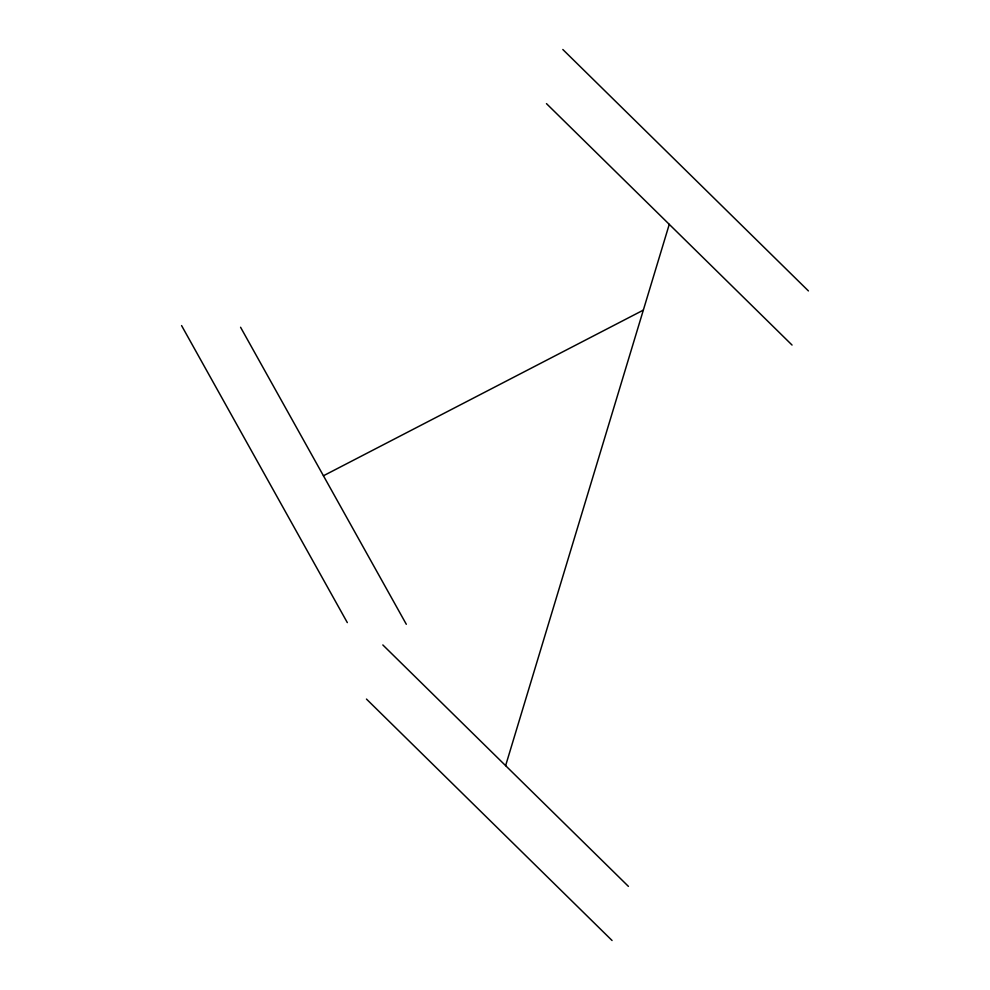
<?xml version="1.0" encoding="UTF-8"?>
<svg xmlns="http://www.w3.org/2000/svg" width="990" height="990" viewBox="0 0 990 990"><rect width="100%" height="100%" fill="white"/><g stroke="black" fill="none" stroke-linecap="round" stroke-linejoin="round"><path stroke-width="1.49" d="M505.618 765.654L669.265 224.346M323.433 475.769L643.327 310.13M562.827 49.5L808.422 290.924M546.468 103.628L792.049 345.052M382.833 644.948L628.415 886.372M366.461 699.076L612.055 940.5M240.57 327.257L406.308 624.282M181.578 325.586L347.317 622.611"/></g></svg>
